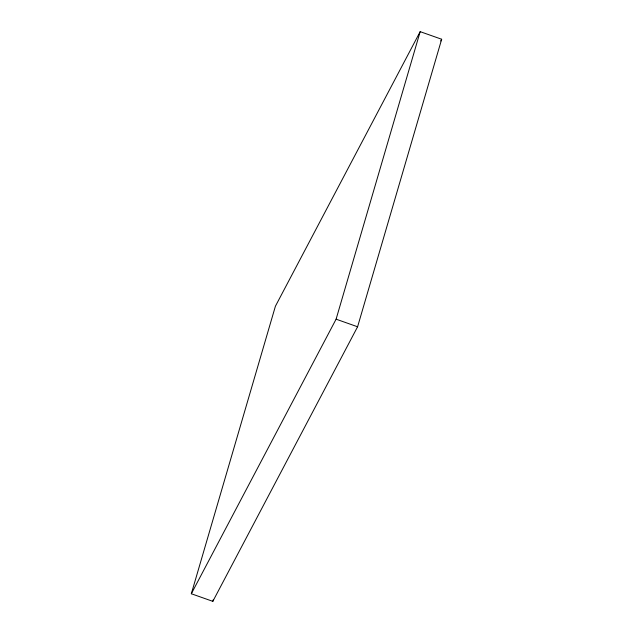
<?xml version="1.0" encoding="UTF-8"?>
<svg xmlns="http://www.w3.org/2000/svg" width="633" height="633" viewBox="0 0 633 633"><rect width="100%" height="100%" fill="white"/><g stroke="black" fill="none" stroke-linecap="round" stroke-linejoin="round"><path stroke-width="0.95" d="M191.332 593.754L275.41 306.222L420.177 31.65L441.668 39.246L357.59 326.778L212.823 601.35L191.332 593.754L336.099 319.182L420.177 31.65M212.823 601.35L213.376 599.451M440.742 40.995L441.668 39.246M336.099 319.182L357.59 326.778"/></g></svg>
